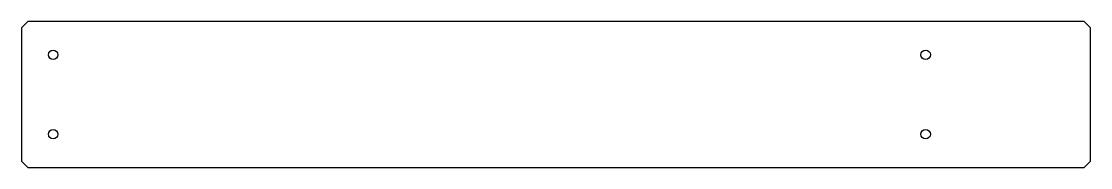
# Model space of a CAD drawing. Header units: millimetres. Extents: x -168 to 168, y -23 to 23.
import ezdxf

# ---------------------------------------------------------------- set-up
doc = ezdxf.new("R2010")
doc.units = ezdxf.units.MM

msp = doc.modelspace()

# ---------------------------------------------------------------- linework, layer by layer
at = {"color": 7, "linetype": 'Continuous', "lineweight": 25}
for p, q in [((-166.5, 23), (-168.5, 21)), ((-168.5, 21), (-168.5, -21)), ((166.5, 23), (-166.5, 23)), ((168.5, 21), (166.5, 23)), ((168.5, -21), (168.5, 21)), ((-168.5, -21), (-166.5, -23)), ((-166.5, -23), (166.5, -23)), ((166.5, -23), (168.5, -21))]:
    msp.add_line(p, q, dxfattribs=at)
for centre in [(-158.5, 12.5), (116.5, 12.5), (-158.5, -12.5), (116.5, -12.5)]:
    msp.add_circle(centre, 1.5, dxfattribs=at)

doc.saveas('drawing.dxf')
